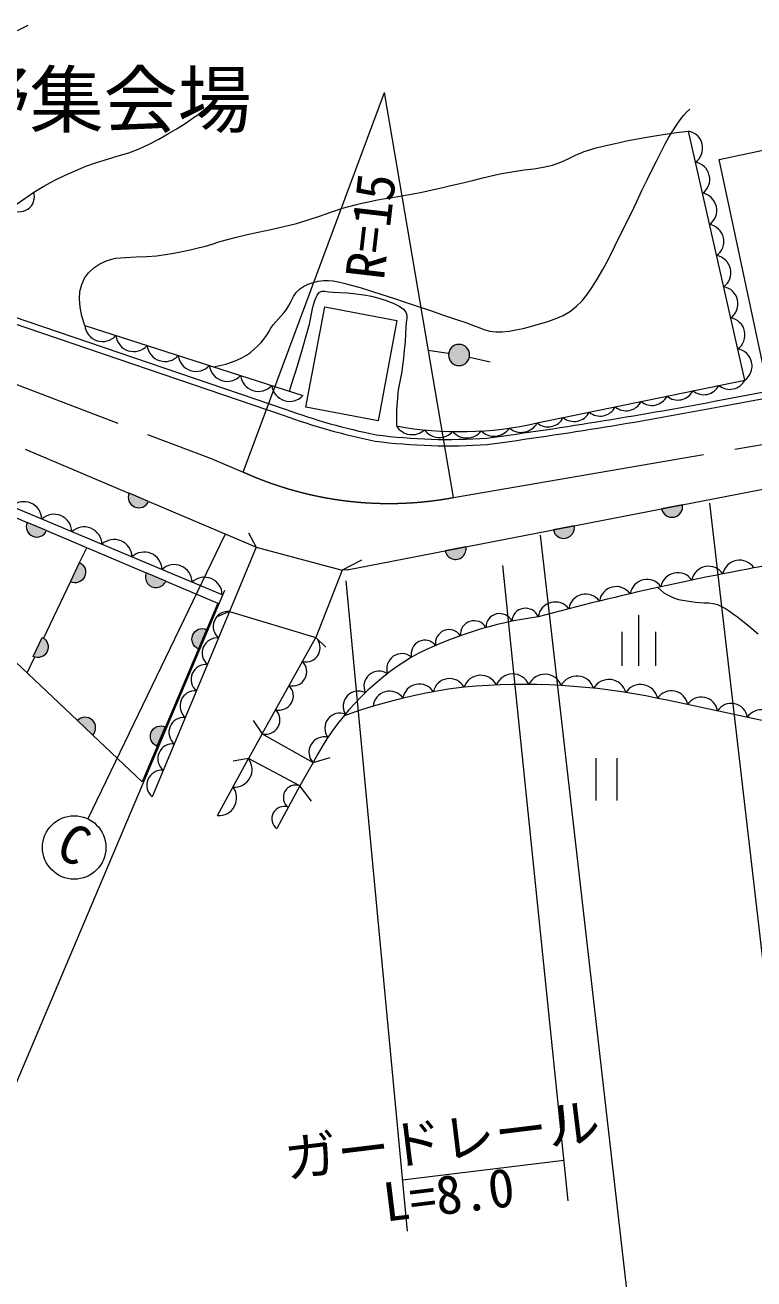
# Model space of a CAD drawing. Units: millimetres, scale not verified. Extents: x 40000 to 680000, y 20000 to 380000.
# Drawn here: x 119454 to 153905, y 241618 to 300930 of the extents above; entities that cross this region are included whole.
import ezdxf
from ezdxf.enums import TextEntityAlignment as Align

# ---------------------------------------------------------------- set-up
doc = ezdxf.new("R2010")
doc.units = ezdxf.units.MM
doc.header["$LTSCALE"] = 1000
doc.linetypes.add('CHAIN', pattern=[18.5, 12, -1.5, 3.5, -1.5])
for name, color, linetype, lineweight in [('M-BGD', 7, 'Continuous', 13), ('M-BGD-EXST', 7, 'Continuous', 13), ('M-BMK', 2, 'CHAIN', 13), ('M-STR-HTXT', 7, 'Continuous', 13)]:
    doc.layers.add(name, color=color, linetype=linetype, lineweight=lineweight)
doc.layers.add('M-BMK-HTXT', color=7, linetype='Continuous')
doc.styles.add('ＭＳ ゴシック', font='')
doc.styles.get('ＭＳ ゴシック').set_extended_font_data('MS Gothic')

msp = doc.modelspace()

# ---------------------------------------------------------------- hatches: boundary and pattern name
at = {"layer": 'M-BGD'}
for points in [[(124366, 278791, 0.41421), (124631, 278136, 0.41421), (125287, 278401)], [(149545, 278051, 0.41422), (150131, 277656, 0.41422), (150527, 278242)], [(119547, 277405, 1), (120467, 277015)], [(144427, 277055, 0.41421), (145013, 276660, 0.41421), (145409, 277246)], [(139309, 276059, 1), (140291, 276250)], [(122029, 275500, -0.41422), (122266, 274834, -0.41422), (121599, 274597)], [(125180, 275016, 1), (126101, 274625)], [(127645, 271425, -0.41421), (127380, 272080, -0.41421), (128035, 272346)], [(120263, 271965, -0.41422), (120500, 271298, -0.41422), (119834, 271062)], [(122652, 267344, 0.41421), (122633, 268050, 0.41421), (121926, 268031)], [(125682, 266819, -0.41422), (125417, 267475, -0.41422), (126072, 267740)]]:
    msp.add_hatch(color=256, dxfattribs=at).paths.add_polyline_path(points)
at = {"layer": 'M-BGD-EXST'}
msp.add_hatch(color=256, dxfattribs=at).paths.add_polyline_path([(140469, 285323, 1), (139469, 285323, 0.41421), (139969, 284823, 0.41421)])

# ---------------------------------------------------------------- linework, layer by layer
at = {"layer": 'M-BGD'}
for p, q in [((153477, 284136), (150810, 295915)), ((115402, 289941), (119863, 293024)), ((113676, 288927), (131751, 282761)), ((113579, 288643), (131651, 282478)), ((132727, 282851), (133616, 287600)), ((133616, 287600), (137028, 286962)), ((122273, 286711), (132590, 283413)), ((137028, 286962), (136139, 282213)), ((143667, 282109), (153477, 284136)), ((152369, 283198), (160002, 284631)), ((152425, 282903), (160067, 284338)), ((128772, 273986), (107448, 282922)), ((136139, 282213), (132727, 282851)), ((119454, 280875), (124357, 278795)), ((134682, 275159), (160271, 280138)), ((115780, 279002), (119547, 277405)), ((125296, 278397), (130199, 276317)), ((120467, 277015), (125180, 275016)), ((122029, 275500), (122366, 276209)), ((130199, 276317), (130381, 276237)), ((130381, 276237), (134436, 275142)), ((121599, 274597), (122029, 275500)), ((126101, 274625), (128560, 273583)), ((134682, 275159), (134435, 275139)), ((120326, 271920), (121599, 274597)), ((128560, 273583), (124980, 265137)), ((129123, 273187), (125462, 264426)), ((129123, 273187), (133196, 271962)), ((121926, 268031), (117827, 271915)), ((130664, 267409), (133196, 271962)), ((119548, 270285), (119908, 271041)), ((122652, 267344), (121926, 268031)), ((124980, 265137), (122652, 267344)), ((130664, 267409), (130009, 266231)), ((128547, 263540), (130009, 266231)), ((133066, 266044), (132443, 264940)), ((132443, 264940), (131352, 262921))]:
    msp.add_line(p, q, dxfattribs=at)
for points in [[(119089, 300668), (119592, 300930)], [(119863, 293024), (120343, 293311), (120831, 293573), (121324, 293815), (121821, 294039), (122319, 294250), (122826, 294435), (123342, 294591), (123858, 294738), (124362, 294894), (124846, 295077), (125317, 295296), (125782, 295540), (126229, 295795), (126644, 296045), (127014, 296277), (127340, 296493), (127633, 296702), (127888, 296902), (128104, 297089), (128277, 297260)], [(128358, 284766), (128663, 284825), (128950, 284897), (129218, 284983), (129468, 285081), (129701, 285189), (129915, 285312), (130110, 285449), (130288, 285597), (130453, 285751), (130606, 285907), (130742, 286069), (130860, 286240), (130968, 286414), (131074, 286586), (131188, 286749), (131310, 286898), (131435, 287037), (131561, 287174), (131687, 287318), (131812, 287477), (131927, 287664), (132033, 287873), (132143, 288086), (132270, 288282), (132425, 288444), (132616, 288571), (132833, 288676), (133068, 288759), (133312, 288817), (133559, 288849), (133790, 288855), (134011, 288835), (134247, 288790), (134525, 288722), (134869, 288631), (135294, 288511), (135783, 288361), (136315, 288191), (136866, 288011), (137416, 287830), (137993, 287637), (138611, 287426), (139227, 287213), (139800, 287017), (140286, 286853), (140658, 286720), (140945, 286606), (141188, 286515), (141426, 286450), (141700, 286416), (142010, 286416), (142329, 286448), (142657, 286506), (142994, 286584), (143343, 286676), (143715, 286777), (144112, 286892), (144511, 287027), (144892, 287191), (145235, 287394), (145527, 287628), (145783, 287890), (146020, 288187), (146254, 288525), (146503, 288912), (146770, 289366), (147044, 289884), (147319, 290437), (147591, 290995), (148112, 292055), (148366, 292585), (148614, 293106), (148854, 293606), (149082, 294069), (149298, 294498), (149503, 294902), (149700, 295278), (149888, 295622), (150070, 295930), (150245, 296201), (150412, 296440), (150572, 296645), (150725, 296814), (150870, 296949)], [(163961, 286161), (154478, 284150), (152267, 294572), (160863, 296395)], [(122273, 286711), (122134, 287164), (122051, 287585), (122023, 287975), (122049, 288333), (122128, 288658), (122264, 288952), (122457, 289216), (122702, 289446), (122994, 289641), (123329, 289797), (123730, 289897), (124201, 289943), (124705, 289961), (125206, 289976), (125668, 290015), (126089, 290078), (126492, 290147), (126881, 290223), (127260, 290304), (127634, 290389), (127978, 290479), (128293, 290572), (128609, 290671), (128961, 290777), (129380, 290888), (129889, 291006), (130464, 291128), (131075, 291257), (131691, 291395), (132281, 291543), (132833, 291710), (133366, 291893), (133900, 292082), (134455, 292266), (135049, 292432), (135366, 292507), (135693, 292576), (136030, 292641), (136373, 292703), (136723, 292764), (137076, 292825), (137430, 292886), (137785, 292950), (138139, 293016), (138488, 293087), (138841, 293165), (139204, 293247), (139571, 293334), (139941, 293423), (140671, 293601), (141025, 293686), (141366, 293767), (141692, 293841), (141997, 293906), (142552, 294006), (143049, 294075), (143507, 294135), (143945, 294204), (144384, 294304), (144779, 294441), (145120, 294602), (145468, 294777), (145888, 294954), (146442, 295123), (146773, 295203), (147123, 295285), (147494, 295366), (147887, 295447), (148305, 295528), (148748, 295608), (149218, 295687), (149718, 295764), (150248, 295841), (150810, 295915)], [(131948, 283618), (132051, 283925), (132149, 284225), (132242, 284519), (132330, 284805), (132413, 285083), (132492, 285352), (132568, 285613), (132776, 286338), (132891, 286785), (133063, 287587), (133151, 287907), (133260, 288147), (133378, 288288), (133495, 288342), (133630, 288339), (133800, 288312), (134024, 288293), (134324, 288283), (134687, 288260), (135081, 288224), (135474, 288171), (135833, 288101), (136176, 288010), (136525, 287900), (136853, 287775), (137133, 287638), (137341, 287492), (137457, 287349), (137500, 287206), (137496, 287047), (137472, 286856), (137455, 286619), (137442, 286311), (137415, 285944), (137379, 285552), (137339, 285170), (137299, 284831), (137257, 284549), (137210, 284301), (137161, 284068), (137116, 283828), (137081, 283562), (137054, 283272), (137032, 282972), (137016, 282657), (137008, 282324), (137007, 281968)], [(130021, 276917), (130381, 276237), (129123, 273187), (128572, 272959)], [(135351, 275620), (134436, 275142), (133196, 271962), (133667, 271503)], [(149357, 274327), (149501, 274195), (149653, 274079), (149814, 273979), (149983, 273892), (150158, 273817), (150342, 273759), (150536, 273719), (150736, 273689), (150939, 273664), (151142, 273637), (151348, 273617), (151557, 273606), (151767, 273594), (151975, 273568), (152177, 273515), (152372, 273432), (152562, 273326), (152749, 273204), (152936, 273071), (153126, 272933), (153321, 272787), (153519, 272628), (153717, 272463), (154107, 272132)], [(130234, 268029), (130664, 267409), (133066, 266044), (133873, 266282)], [(133000, 264213), (132443, 264940), (130009, 266231), (129288, 266105)]]:
    msp.add_lwpolyline(points, dxfattribs=at)
for points in [[(124366, 278791, 0.41421), (124631, 278136, 0.41421), (125287, 278401)], [(149545, 278051, 0.41422), (150131, 277656, 0.41422), (150527, 278242)], [(119547, 277405, 1), (120467, 277015)], [(144427, 277055, 0.41421), (145013, 276660, 0.41421), (145409, 277246)], [(139309, 276059, 1), (140291, 276250)], [(122029, 275500, -0.41422), (122266, 274834, -0.41422), (121599, 274597)], [(125180, 275016, 1), (126101, 274625)], [(127645, 271425, -0.41421), (127380, 272080, -0.41421), (128035, 272346)], [(120263, 271965, -0.41422), (120500, 271298, -0.41422), (119834, 271062)], [(122652, 267344, 0.41421), (122633, 268050, 0.41421), (121926, 268031)], [(125682, 266819, -0.41422), (125417, 267475, -0.41422), (126072, 267740)]]:
    msp.add_lwpolyline(points, format="xyb", close=True, dxfattribs=at)
for centre, radius, start, end in [((150665, 295108), 820, 305.71558, 79.79948), ((150998, 293636), 820, 305.71558, 79.79948), ((119187, 292811), 710, 231.81351, 17.4667), ((151331, 292164), 820, 305.71558, 79.79948), ((151665, 290691), 820, 305.71558, 79.79948), ((151998, 289219), 820, 305.71558, 79.79948), ((152332, 287746), 820, 305.71558, 79.79948), ((152665, 286274), 820, 305.71558, 79.79948), ((123116, 286808), 849, 186.52227, 318.01668), ((124590, 286337), 849, 186.52227, 318.01668), ((126064, 285865), 849, 186.52227, 318.01668), ((127537, 285394), 849, 186.52227, 318.01668), ((152998, 284802), 820, 305.71558, 79.79948), ((129011, 284923), 849, 186.52227, 318.01668), ((130485, 284452), 849, 186.52227, 318.01668), ((152762, 284502), 803, 230.47233, 332.88231), ((131959, 283980), 849, 186.52227, 318.01668), ((150309, 283995), 803, 230.47233, 332.88231), ((151536, 284249), 803, 230.47233, 332.88231), ((114090, 483513), 203940, 277.65912, 280.81861), ((147857, 283489), 803, 230.47233, 332.88231), ((149083, 283742), 803, 230.47233, 332.88231), ((141911, 310562), 29899, 249.93058, 258.58662), ((141911, 310562), 29599, 249.92434, 258.56678), ((114090, 483513), 204240, 277.65646, 280.81847), ((144178, 282728), 803, 230.47233, 332.88231), ((145404, 282982), 803, 230.47233, 332.88231), ((146631, 283235), 803, 230.47233, 332.88231), ((137749, 282429), 874, 211.8415, 312.08925), ((139994, 298328), 16630, 259.65485, 282.76007), ((139038, 282300), 874, 216.46254, 316.7103), ((141624, 282355), 874, 225.70463, 325.95238), ((142906, 282538), 874, 230.32567, 330.57343), ((139438, 307405), 26376, 262.49852, 274.05046), ((139438, 307405), 26076, 262.52103, 274.02976), ((140332, 282275), 874, 221.08358, 321.33134), ((119398, 277541), 844, 1.31324, 133.21068), ((120820, 276945), 844, 1.31324, 133.21068), ((122242, 276349), 844, 1.31324, 133.21068), ((123663, 275754), 844, 1.31324, 133.21068), ((125085, 275158), 844, 1.31324, 133.21068), ((126506, 274562), 844, 1.31324, 133.21068), ((176472, 152146), 125154, 99.70399, 105.17514), ((151766, 274524), 806, 33.58024, 169.24721), ((153228, 274810), 806, 32.89634, 168.56331), ((127928, 273966), 844, 1.31324, 133.21068), ((148851, 273900), 806, 34.94802, 170.61499), ((150307, 274221), 806, 34.26413, 169.9311), ((147400, 273561), 806, 35.63192, 171.29889), ((144510, 272833), 806, 36.9997, 172.66668), ((145953, 273206), 806, 36.31581, 171.98278), ((129055, 272481), 710, 84.52601, 230.11809), ((146100, 255037), 18058, 97.60535, 117.64562), ((141883, 272445), 646, 25.65172, 181.58314), ((143110, 272698), 646, 21.64367, 177.57509), ((139497, 271687), 646, 33.66783, 189.59925), ((140677, 272108), 646, 29.65978, 185.5912), ((128532, 271229), 710, 84.52601, 230.11809), ((132727, 271478), 674, 255.8925, 45.95349), ((138349, 271185), 646, 37.67589, 193.6073), ((137265, 270477), 719, 50.62476, 198.29959), ((128009, 269977), 710, 84.52601, 230.11809), ((132094, 270340), 674, 255.8925, 45.95349), ((144298, 260231), 12646, 121.33181, 152.63544), ((136190, 269649), 719, 56.88549, 204.56031), ((139518, 269235), 782, 28.89943, 168.30712), ((140989, 269341), 832, 26.58838, 160.97907), ((142505, 269404), 832, 23.7489, 158.1396), ((144022, 269391), 832, 20.90943, 155.30012), ((145537, 269303), 832, 18.06996, 152.46065), ((147046, 269141), 832, 15.23048, 149.62117), ((127486, 268726), 710, 84.52601, 230.11809), ((131461, 269201), 674, 255.8925, 45.95349), ((135211, 268709), 719, 63.14621, 210.82104), ((143292, 244290), 25510, 96.95636, 110.13164), ((136681, 268637), 782, 35.48707, 174.89476), ((138091, 268977), 782, 32.19325, 171.60094), ((143009, 238786), 30954, 78.16662, 95.20346), ((148545, 268904), 832, 12.39101, 146.7817), ((150009, 268670), 771, 8.79679, 147.69624), ((54894, -188474), 467205, 76.56368, 78.33509), ((151422, 268374), 771, 8.61965, 147.5191), ((152834, 268073), 771, 8.44251, 147.34196), ((126963, 267474), 710, 84.52601, 230.11809), ((130828, 268063), 674, 255.8925, 45.95349), ((134341, 267667), 719, 69.40694, 217.08176), ((154245, 267768), 771, 8.26537, 147.16482), ((126440, 266223), 710, 84.52601, 230.11809), ((133589, 266537), 719, 75.66766, 223.34249), ((129348, 265718), 836, 265.19134, 37.79233), ((125917, 264971), 710, 84.52601, 230.11809), ((128618, 264373), 836, 265.19134, 37.79233), ((132240, 264398), 579, 69.46282, 233.77126), ((131694, 263388), 579, 69.46282, 233.77126)]:
    msp.add_arc(centre, radius, start, end, dxfattribs=at)
at = {"layer": 'M-BGD-EXST'}
for p, q in [((139474, 285397), (138485, 285544)), ((140457, 285214), (141433, 284997)), ((128901, 276813), (122426, 263379)), ((148472, 270621), (148472, 273021)), ((147672, 270621), (147672, 272221)), ((149272, 270621), (149272, 272221)), ((146429, 266255), (146429, 264255)), ((147429, 266255), (147429, 264255))]:
    msp.add_line(p, q, dxfattribs=at)
msp.add_lwpolyline([(140469, 285323, 1), (139469, 285323, 0.41421), (139969, 284823, 0.41421)], format="xyb", close=True, dxfattribs=at)
msp.add_circle((121775, 262028), 1500, dxfattribs=at)
at = {"layer": 'M-BMK'}
for p, q in [((112618, 286367), (128250, 280424)), ((139701, 278581), (161724, 282370)), ((128250, 280424), (129764, 279787))]:
    msp.add_line(p, q, dxfattribs=at)
msp.add_arc((136655, 295021), 16720, 245.65973, 280.49663, dxfattribs=at)
at = {"layer": 'M-STR-HTXT'}
for p, q in [((129764, 279787), (136439, 297744)), ((139701, 278581), (136439, 297744)), ((151801, 278307), (157323, 230751)), ((143802, 276797), (149015, 231224)), ((142025, 275360), (145112, 245305)), ((134609, 274638), (137520, 243874)), ((128878, 274186), (113910, 238787)), ((137290, 246305), (144914, 247237))]:
    msp.add_line(p, q, dxfattribs=at)

# ---------------------------------------------------------------- texts
at = {"layer": 'M-BGD-EXST', "style": 'ＭＳ ゴシック'}
msp.add_text('C', height=1833, rotation=334.207, dxfattribs=at).set_placement((121135, 260873), align=Align.BOTTOM_CENTER)
at = {"layer": 'M-BMK-HTXT', "style": 'ＭＳ ゴシック'}
msp.add_text('大野集会場', height=2566, dxfattribs=at).set_placement((121415, 295344), align=Align.BOTTOM_CENTER)
at = {"layer": 'M-STR-HTXT', "style": 'ＭＳ ゴシック'}
msp.add_text('R=15', height=1833, rotation=83.358, dxfattribs=at).set_placement((135502, 288936), align=Align.MIDDLE_LEFT)
for s, p in [('ガードレール', (139339, 246740)), ('L=8.0', (139655, 244160))]:
    msp.add_text(s, height=1833, rotation=6.97, dxfattribs=at).set_placement(p, align=Align.BOTTOM_CENTER)

doc.saveas('drawing.dxf')
